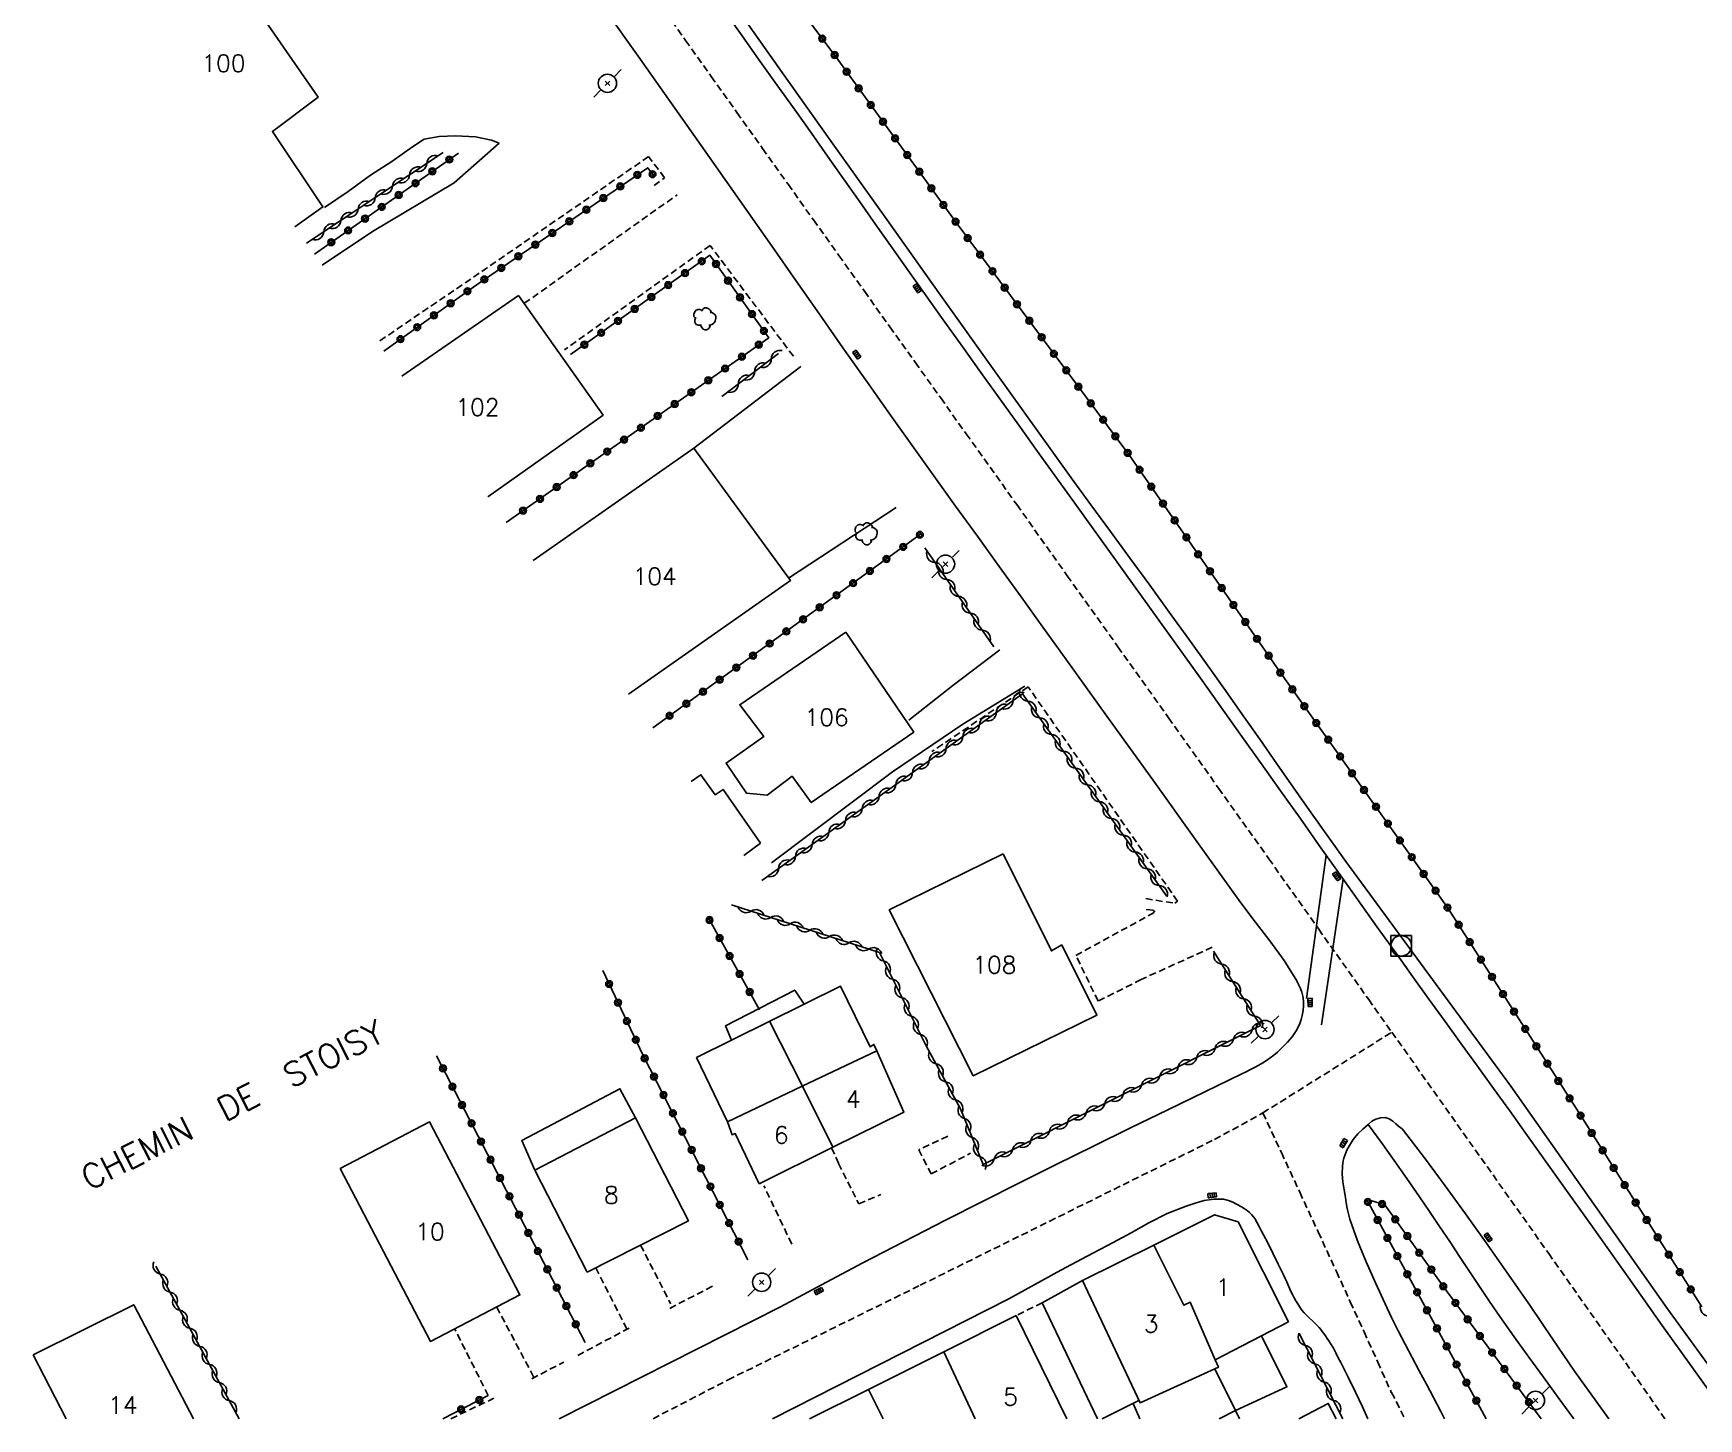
# Model space of a CAD drawing. Header units: millimetres. Extents: x 146997 to 148001, y 141998 to 143001.
# Drawn here: x 147255.9 to 147377.2, y 142000 to 142101 of the extents above; entities that cross this region are included whole.
import ezdxf
from ezdxf.enums import TextEntityAlignment as Align

# ---------------------------------------------------------------- set-up
doc = ezdxf.new("R2010")
doc.units = ezdxf.units.MM
doc.linetypes.add('DASHED', pattern=[0.75, 0.5, -0.25])
doc.layers.get('0').update_dxf_attribs({"linetype": 'CONTINUOUS'})
for name, color, linetype in [('W0001', 6, 'DASHED'), ('W0008', 7, 'CONTINUOUS'), ('W0014', 7, 'CONTINUOUS'), ('W0017', 7, 'CONTINUOUS'), ('W0051', 7, 'CONTINUOUS'), ('W0101', 7, 'CONTINUOUS'), ('W0104', 1, 'CONTINUOUS'), ('W0112', 1, 'DASHED'), ('W0300', 7, 'CONTINUOUS'), ('W0310', 3, 'CONTINUOUS'), ('W0322', 7, 'CONTINUOUS'), ('W0323', 7, 'CONTINUOUS'), ('W0401', 7, 'CONTINUOUS'), ('W0420', 7, 'CONTINUOUS'), ('W0473', 7, 'CONTINUOUS'), ('W0989', 7, 'CONTINUOUS'), ('W0991', 7, 'CONTINUOUS'), ('W1102', 7, 'CONTINUOUS')]:
    doc.layers.add(name, color=color, linetype=linetype)
doc.styles.get("Standard").update_dxf_attribs({"font": 'romans.shx', "width": 0.85})

# ---------------------------------------------------------------- blocks, each defined once
blk = doc.blocks.new('T401')
for p, q in [((-0.3, 0.3), (0, 0.3)), ((-0.3, -0.25), (-0.3, 0.3)), ((-0.3, 0.15), (0, 0.15)), ((-0.3, 0), (0, 0)), ((0, 0.3), (0, -0.25)), ((-0.3, -0.15), (0, -0.15)), ((-0.3, -0.25), (-0.3, -0.3)), ((-0.3, -0.3), (0, -0.3)), ((0, -0.3), (0, -0.25))]:
    blk.add_line(p, q)
blk = doc.blocks.new('T473')
for p, q in [((-0.166667, 0.166667), (0.166667, -0.166667)), ((-0.166667, -0.166667), (0.166667, 0.166667)), ((0.500001, 0.500001), (1.000002, 1.000002)), ((-1.000002, -1.000002), (-0.500001, -0.500001))]:
    blk.add_line(p, q)
blk.add_ellipse((0, 0), major_axis=(0.471405, 0.471405), ratio=1, start_param=5.4977871438, end_param=11.780972451)
blk = doc.blocks.new('T300')
for p, q in [((-0.8, 0.51), (-0.86, 0.34)), ((-0.86, 0.34), (-0.86, 0.17)), ((-0.86, 0.17), (-0.74, 0.06)), ((-0.69, 0.63), (-0.8, 0.51)), ((-0.8, -0.06), (-0.74, 0.06)), ((-0.74, 0.06), (-0.69, 0.11)), ((-0.57, 0.69), (-0.69, 0.63)), ((-0.46, 0.69), (-0.57, 0.69)), ((-0.29, 0.63), (-0.46, 0.69)), ((-0.29, 0.63), (-0.17, 0.74)), ((-0.23, 0.57), (-0.29, 0.63)), ((-0.17, 0.74), (-0.06, 0.8)), ((-0.06, 0.8), (0.06, 0.8)), ((0.06, 0.8), (0.23, 0.74)), ((0.23, 0.74), (0.34, 0.63)), ((0.34, 0.63), (0.4, 0.51)), ((0.46, 0.46), (0.34, 0.46)), ((0.4, 0.51), (0.4, 0.46)), ((0.57, 0.4), (0.46, 0.46)), ((0.57, 0.4), (0.69, 0.29)), ((0.69, 0.29), (0.74, 0.17)), ((0.74, 0.06), (0.69, -0.17)), ((0.74, 0.17), (0.74, 0.06)), ((-0.8, -0.17), (-0.8, -0.06)), ((-0.8, -0.23), (-0.8, -0.17)), ((-0.74, -0.34), (-0.8, -0.23)), ((-0.69, -0.4), (-0.74, -0.34)), ((-0.51, -0.46), (-0.69, -0.4)), ((-0.4, -0.46), (-0.51, -0.46)), ((-0.4, -0.46), (-0.34, -0.46)), ((-0.34, -0.46), (-0.34, -0.4)), ((-0.34, -0.51), (-0.34, -0.46)), ((-0.29, -0.63), (-0.34, -0.51)), ((-0.17, -0.74), (-0.29, -0.63)), ((-0.06, -0.8), (-0.17, -0.74)), ((0.06, -0.8), (-0.06, -0.8)), ((0.17, -0.74), (0.06, -0.8)), ((0.23, -0.69), (0.17, -0.74)), ((0.29, -0.46), (0.23, -0.46)), ((0.29, -0.63), (0.23, -0.69)), ((0.46, -0.4), (0.29, -0.46)), ((0.34, -0.51), (0.29, -0.63)), ((0.34, -0.51), (0.34, -0.46)), ((0.57, -0.34), (0.46, -0.4)), ((0.63, -0.29), (0.57, -0.34)), ((0.69, -0.17), (0.63, -0.29))]:
    blk.add_line(p, q)
blk = doc.blocks.new('T420')
for p, q in [((0.75, 0.75), (-0.75, 0.75)), ((-0.75, 0.75), (-0.75, -0.75)), ((0.75, 0.75), (0.75, -0.75)), ((0.75, -0.75), (-0.75, -0.75))]:
    blk.add_line(p, q)
blk.add_ellipse((0, 0), major_axis=(-0.53, 0.53), ratio=1, start_param=3.926991, end_param=10.210176)
blk = doc.blocks.new('t323o')
at = {"color": 0, "linetype": 'Continuous'}
for radius in [0.25, 0.15]:
    blk.add_circle((0, 0), radius, dxfattribs=at)
blk = doc.blocks.new('t310o')
at = {"color": 0, "linetype": 'Continuous'}
for centre, start, end in [((-0.5, 0.38), 216.8699, 323.1304), ((0.5, -0.37), 36.8699, 143.1303)]:
    blk.add_arc(centre, 0.625, start, end, dxfattribs=at)
blk = doc.blocks.new('t322o')
at = {"color": 0, "linetype": 'Continuous'}
for radius in [0.25, 0.15]:
    blk.add_circle((0, 0), radius, dxfattribs=at)

msp = doc.modelspace()

# ---------------------------------------------------------------- linework, layer by layer
at = {"layer": 'W0001'}
for points in [[(147301.56, 142103.07), (147303.43, 142100.44), (147305.3, 142097.81), (147307.17, 142095.19), (147309.04, 142092.56), (147310.89, 142089.96), (147312.74, 142087.36), (147314.59, 142084.77), (147316.45, 142082.17), (147318.3, 142079.57), (147320.15, 142076.98), (147322.01, 142074.38), (147323.86, 142071.78), (147327.55, 142066.61), (147331.23, 142061.43), (147334.92, 142056.25), (147338.61, 142051.07), (147342.25, 142045.94), (147345.9, 142040.81), (147349.54, 142035.68), (147353.18, 142030.54), (147354.87, 142028.17)], [(147345.47, 142022.28), (147354.87, 142028.17)], [(147354.87, 142028.17), (147366.29, 142012.04), (147369.31, 142007.75), (147372.33, 142003.46), (147374.76, 142000)], [(147301.06, 142000), (147306.52, 142002.83), (147320.51, 142009.72), (147341.94, 142020.34), (147345.47, 142022.28)], [(147345.47, 142022.28), (147346.82, 142019.4), (147348.16, 142016.51), (147349.5, 142013.61), (147350.83, 142010.72), (147351.84, 142008.52), (147352.84, 142006.33), (147353.84, 142004.13), (147354.83, 142001.92), (147354.85, 142001.92), (147355.82, 142000)]]:
    msp.add_lwpolyline(points, dxfattribs=at)
at = {"layer": 'W0008'}
for points in [[(147358.7, 142000), (147358.4, 142000.57), (147357.89, 142001.55), (147357.38, 142002.52), (147356.86, 142003.48), (147356.35, 142004.45), (147355.84, 142005.42), (147355.33, 142006.4), (147354.84, 142007.38), (147354.37, 142008.37), (147353.67, 142009.89), (147352.99, 142011.42), (147352.36, 142012.97), (147351.81, 142014.55), (147351.7, 142014.94), (147351.62, 142015.33), (147351.54, 142015.73), (147351.48, 142016.12), (147351.39, 142016.68), (147351.3, 142017.25), (147351.24, 142017.82), (147351.27, 142018.4), (147351.29, 142018.6), (147351.33, 142018.8), (147351.38, 142018.99), (147351.44, 142019.18), (147351.52, 142019.37), (147351.59, 142019.56), (147351.68, 142019.74), (147351.78, 142019.92), (147352.06, 142020.35), (147352.38, 142020.75), (147352.75, 142021.11), (147353.14, 142021.44)], [(147349.46, 142006.78), (147348.48, 142007.72)], [(147349.46, 142006.78), (147349.58, 142006.65), (147349.69, 142006.5), (147349.8, 142006.35), (147349.91, 142006.21), (147350.04, 142006.03), (147350.16, 142005.85), (147350.29, 142005.67), (147350.41, 142005.49), (147350.61, 142005.14), (147350.79, 142004.79), (147350.97, 142004.44), (147351.15, 142004.09), (147351.69, 142003.02), (147352.21, 142001.94), (147352.73, 142000.86), (147353.12, 142000)]]:
    msp.add_lwpolyline(points, dxfattribs=at)
at = {"layer": 'W0014'}
for points in [[(147295.39, 142105.76), (147299.98, 142099.28), (147304.56, 142092.79), (147306.29, 142090.33), (147308.01, 142087.88), (147309.73, 142085.42), (147311.45, 142082.95), (147313.17, 142080.49), (147314.89, 142078.03), (147316.62, 142075.58), (147318.36, 142073.13), (147319.93, 142070.92), (147321.51, 142068.71), (147323.09, 142066.5), (147324.68, 142064.3), (147326.27, 142062.1), (147327.86, 142059.9), (147329.45, 142057.69), (147331.03, 142055.49), (147334.24, 142051.02), (147337.45, 142046.55), (147340.66, 142042.07), (147343.86, 142037.6), (147344.91, 142036.2), (147345.98, 142034.82), (147347.02, 142033.4), (147347.94, 142031.9), (147348.08, 142031.63), (147348.21, 142031.36), (147348.32, 142031.08), (147348.39, 142030.79), (147348.43, 142030.44), (147348.43, 142030.08), (147348.4, 142029.74), (147348.34, 142029.39), (147348.27, 142029.1), (147348.17, 142028.81), (147348.04, 142028.53), (147347.9, 142028.26), (147347.76, 142028.04), (147347.6, 142027.83), (147347.43, 142027.63), (147347.26, 142027.44), (147347.02, 142027.19), (147346.78, 142026.95), (147346.53, 142026.71), (147346.27, 142026.49), (147346.01, 142026.29), (147345.74, 142026.11), (147345.46, 142025.93), (147345.17, 142025.76), (147344.87, 142025.6), (147344.57, 142025.44), (147344.26, 142025.28), (147343.95, 142025.14)], [(147374.55, 142006.8), (147372.08, 142010.31), (147369.6, 142013.81), (147367.11, 142017.3), (147364.62, 142020.79), (147363.45, 142022.43), (147362.28, 142024.06), (147361.1, 142025.69), (147359.92, 142027.32), (147358.74, 142028.95), (147357.57, 142030.58), (147356.39, 142032.21), (147355.22, 142033.85), (147353.81, 142035.83), (147352.4, 142037.81), (147350.99, 142039.8), (147349.58, 142041.78), (147348.18, 142043.77), (147346.77, 142045.75), (147345.36, 142047.74), (147343.95, 142049.72), (147340.92, 142053.96), (147337.89, 142058.19), (147334.85, 142062.42), (147331.82, 142066.65), (147330.44, 142068.57), (147329.07, 142070.49), (147327.69, 142072.4), (147326.32, 142074.32), (147324.94, 142076.23), (147323.57, 142078.15), (147322.2, 142080.07), (147320.83, 142081.99), (147319.65, 142083.66), (147318.47, 142085.33), (147317.29, 142087), (147316.11, 142088.67), (147314.94, 142090.34), (147313.76, 142092.01), (147312.59, 142093.68), (147311.4, 142095.35), (147310.08, 142097.21), (147308.75, 142099.08), (147307.42, 142100.94), (147306.09, 142102.8)], [(147351.51, 142040.61), (147350.25, 142042.38), (147348.99, 142044.16), (147347.74, 142045.94), (147346.5, 142047.72), (147345.25, 142049.51), (147344, 142051.29), (147342.75, 142053.07), (147341.49, 142054.84), (147340.07, 142056.81), (147338.65, 142058.77), (147337.23, 142060.73), (147335.8, 142062.69), (147334.37, 142064.64), (147332.94, 142066.6), (147331.52, 142068.56), (147330.1, 142070.53), (147326.04, 142076.2), (147321.99, 142081.87), (147317.96, 142087.56), (147313.92, 142093.24), (147310.47, 142098.11), (147307.02, 142102.98)], [(147363.54, 142024.23), (147351.51, 142040.61)], [(147343.95, 142025.14), (147341.24, 142023.83), (147338.54, 142022.51), (147335.83, 142021.19), (147333.13, 142019.85), (147330.43, 142018.52), (147327.74, 142017.19), (147325.05, 142015.84), (147322.37, 142014.48), (147319.35, 142012.92), (147316.34, 142011.35), (147313.33, 142009.76), (147310.34, 142008.15)], [(147374.95, 142008.01), (147363.54, 142024.23)], [(147309.76, 142000), (147326.97, 142008.74), (147328.86, 142009.79), (147330.76, 142010.82), (147332.67, 142011.84), (147334.58, 142012.85), (147335.88, 142013.55), (147337.18, 142014.28), (147338.51, 142014.96), (147339.89, 142015.5), (147340.54, 142015.71), (147341.21, 142015.89), (147341.9, 142016), (147342.6, 142015.99), (147342.96, 142015.91), (147343.29, 142015.78), (147343.61, 142015.62), (147343.92, 142015.44), (147344.12, 142015.32), (147344.32, 142015.18), (147344.51, 142015.03), (147344.68, 142014.86), (147344.89, 142014.58), (147345.07, 142014.28), (147345.22, 142013.97), (147345.38, 142013.66), (147345.8, 142012.87), (147346.2, 142012.06), (147346.6, 142011.25), (147346.99, 142010.44), (147347.1, 142010.21), (147347.21, 142009.98), (147347.31, 142009.74), (147347.41, 142009.51), (147347.52, 142009.27), (147347.63, 142009.04), (147347.75, 142008.81), (147347.87, 142008.59), (147348.01, 142008.36), (147348.16, 142008.14), (147348.31, 142007.92), (147348.48, 142007.72)], [(147310.34, 142008.15), (147294.22, 142000)], [(147374.95, 142008.01), (147377.28, 142004.8), (147379.6, 142001.59), (147380.75, 142000)], [(147379.43, 142000), (147374.55, 142006.8)]]:
    msp.add_lwpolyline(points, dxfattribs=at)
at = {"layer": 'W0017'}
for points in [[(147289.86, 142092.95), (147286.58, 142090.07), (147280.63, 142086.52), (147276.97, 142084.06)], [(147289.86, 142092.95), (147289.3, 142093.18), (147288.12, 142093.4), (147286.67, 142093.48), (147285.47, 142093.43), (147284.39, 142093.23), (147283.55, 142092.69), (147282.04, 142091.62), (147280.47, 142090.61), (147278.86, 142089.43), (147277.14, 142088.26)], [(147304.04, 142070.73), (147311.83, 142076.68)], [(147318.76, 142066.41), (147310.92, 142061.26)], [(147326.31, 142056.03), (147322.9, 142053.43), (147319.68, 142050.91)], [(147309.69, 142040.5), (147318.5, 142047.14), (147323.62, 142050.61), (147328.14, 142053.39)]]:
    msp.add_lwpolyline(points, dxfattribs=at)
at = {"layer": 'W0051'}
for points in [[(147348.64, 142030.62), (147350.09, 142041.07)], [(147351.32, 142039.33), (147349.74, 142028.69)], [(147353.14, 142021.44), (147353.4, 142021.68), (147353.7, 142021.84), (147354.04, 142021.93), (147354.38, 142021.94), (147354.68, 142021.86), (147354.93, 142021.69), (147355.15, 142021.49), (147355.36, 142021.32), (147355.46, 142021.24), (147355.55, 142021.17), (147355.64, 142021.09), (147355.72, 142021.01)], [(147368.12, 142000), (147368.06, 142000.08), (147366.99, 142001.55), (147365.91, 142003.02), (147364.84, 142004.49), (147363.78, 142005.97), (147362.73, 142007.46), (147361.99, 142008.54), (147361.26, 142009.63), (147360.53, 142010.72), (147359.8, 142011.82), (147359.08, 142012.92), (147358.35, 142014.01), (147357.62, 142015.1), (147356.88, 142016.18), (147355.96, 142017.51), (147355.03, 142018.82), (147354.09, 142020.14), (147353.14, 142021.44)], [(147355.72, 142021.01), (147357.24, 142019), (147358.74, 142016.97), (147360.23, 142014.93), (147361.7, 142012.88), (147363.34, 142010.54), (147364.97, 142008.19), (147366.58, 142005.83), (147368.17, 142003.46)], [(147368.17, 142003.46), (147370.67, 142000)]]:
    msp.add_lwpolyline(points, dxfattribs=at)
at = {"layer": 'W0101'}
for points in [[(147273.89, 142113.09), (147278.39, 142106.64), (147272.45, 142102.41), (147276.67, 142096.31), (147273.34, 142093.81), (147277.02, 142088.3), (147274.96, 142086.86)], [(147282.75, 142075.96), (147291.27, 142081.86)], [(147291.27, 142081.86), (147297.42, 142073.14), (147289.02, 142067.18)], [(147292.33, 142062.55), (147304.04, 142070.73)], [(147304.04, 142070.73), (147311.06, 142061.08), (147299.28, 142052.81)], [(147311.93, 142024.23), (147317.35, 142026.8)], [(147314.16, 142019.79), (147319.33, 142022.35), (147317.35, 142026.8)], [(147306.47, 142021.64), (147311.93, 142024.23)], [(147299.77, 142021.92), (147292.46, 142018.11)], [(147296.25, 142010.68), (147303.64, 142014.41), (147299.77, 142021.92)], [(147306.47, 142021.64), (147306.82, 142020.69), (147307.04, 142020.78), (147308.79, 142017.12)], [(147308.79, 142017.12), (147314.16, 142019.79)], [(147292.46, 142018.11), (147296.25, 142010.68)], [(147337.53, 142012.65), (147341.96, 142014.86), (147343.67, 142014.35), (147347.34, 142007.07)], [(147332.34, 142010.06), (147337.53, 142012.65)], [(147332.34, 142010.06), (147336.53, 142001.16), (147342.24, 142003.75), (147342, 142004.3)], [(147267.59, 142000), (147263.24, 142008.31), (147255.92, 142004.65)], [(147327.5, 142007.51), (147322.23, 142004.88)], [(147331.19, 142000), (147327.5, 142007.51)], [(147347.34, 142007.07), (147342, 142004.3)], [(147255.92, 142004.65), (147258.32, 142000)], [(147322.23, 142004.88), (147316.75, 142002.14)], [(147316.75, 142002.14), (147312.46, 142000)]]:
    msp.add_lwpolyline(points, dxfattribs=at)
for points in [[(147315.09, 142057.32), (147320.05, 142050.04), (147312.58, 142044.9), (147311.18, 142046.82), (147309.36, 142045.43), (147307.86, 142045.59), (147306.38, 142047.77), (147309.12, 142049.72), (147307.37, 142052.03)], [(147326.55, 142041.16), (147330.07, 142034.09), (147330.83, 142034.52), (147333.38, 142029.4), (147324.38, 142024.99), (147318.26, 142037.08)], [(147278.26, 142018.24), (147284.85, 142005.62), (147291.36, 142009.02), (147284.77, 142021.64)]]:
    msp.add_lwpolyline(points, close=True, dxfattribs=at)
at = {"layer": 'W0104'}
for points in [[(147308.88, 142041.93), (147306.16, 142045.86), (147305.59, 142045.47), (147304.55, 142046.92), (147303.84, 142046.43)], [(147307.68, 142041.05), (147308.88, 142041.93)], [(147317.35, 142026.8), (147317.14, 142027.27), (147317.14, 142027.26), (147316.87, 142027.11), (147314.71, 142031.53), (147304.23, 142026.31), (147306.47, 142021.64)], [(147312.06, 142030.21), (147311.38, 142031.24), (147306.34, 142028.62), (147306.78, 142027.58)], [(147311.96, 142024.18), (147309.55, 142028.96)], [(147299.77, 142021.92), (147298.64, 142024.05), (147291.5, 142020.27), (147292.46, 142018.11)], [(147329.41, 142008.45), (147332.34, 142010.06)], [(147333.42, 142000), (147329.41, 142008.45)], [(147345.38, 142006.05), (147347.23, 142002.33), (147343.48, 142000.61), (147342.3, 142000)], [(147341.98, 142003.63), (147343.47, 142000.6)], [(147336.45, 142001.32), (147333.78, 142000)], [(147336.51, 142000), (147336.03, 142001.11)], [(147350.82, 142000), (147350.23, 142001.12), (147348.09, 142000)]]:
    msp.add_lwpolyline(points, dxfattribs=at)
at = {"layer": 'W0112'}
for points in [[(147301.14, 142089.86), (147301.9, 142090.43), (147300.73, 142091.97), (147288.4, 142083.47), (147280.99, 142078.43)], [(147291.68, 142081.28), (147302.82, 142089.19)], [(147311.28, 142077.42), (147305.21, 142085.5), (147294.61, 142077.89)], [(147336.94, 142037.9), (147339.05, 142037.56), (147339.26, 142037.71), (147328.38, 142053.33), (147321.37, 142048.62)], [(147341.78, 142034.35), (147336.62, 142032.01), (147333.47, 142030.43), (147331.86, 142033.76), (147337.61, 142036.92), (147337.48, 142037.07), (147336.92, 142037.11)], [(147314.05, 142019.73), (147314.05, 142019.73), (147314.57, 142018.63), (147314.57, 142018.6), (147316.04, 142015.65), (147317.65, 142016.33)], [(147322.53, 142020.58), (147320.42, 142019.6), (147321.31, 142017.84), (147324.19, 142019.34)], [(147311.16, 142012.73), (147309.13, 142016.98)], [(147300.15, 142012.65), (147302.34, 142008.38)], [(147299.15, 142006.53), (147296.89, 142011)], [(147302.27, 142008.04), (147305.57, 142009.75)], [(147289.67, 142008.14), (147292.36, 142003.06)], [(147329.41, 142008.45), (147327.5, 142007.51)], [(147289.06, 142001.69), (147286.61, 142006.54)], [(147295.57, 142004.61), (147299.41, 142006.65)], [(147292.22, 142002.91), (147294.55, 142004.12)], [(147286.33, 142000), (147289.46, 142001.49)]]:
    msp.add_lwpolyline(points, dxfattribs=at)
at = {"layer": 'W0310'}
for points in [[(147285.77, 142092.26), (147275.82, 142085.66)], [(147306.08, 142074.5), (147310.19, 142077.62)], [(147325.88, 142056.24), (147320.86, 142063.45)], [(147308.99, 142039.22), (147327.97, 142052.82), (147338.45, 142038.1)], [(147320.95, 142027.18), (147317.54, 142033.97), (147306.77, 142037.45)], [(147341.87, 142034.07), (147345.3, 142028.65), (147325.1, 142018.53), (147323.46, 142022.57), (147320.95, 142027.18)], [(147264.85, 142011.11), (147270.91, 142000)], [(147348.11, 142006.21), (147351.3, 142000)]]:
    msp.add_lwpolyline(points, dxfattribs=at)
at = {"layer": 'W0322'}
for points in [[(147377.45, 142008.15), (147368.31, 142022.57), (147358.98, 142037.17), (147346.66, 142054.5), (147335.72, 142070.26), (147323.2, 142087.08), (147314.32, 142099.32), (147304.98, 142111.77), (147299.55, 142119.1)], [(147361.74, 142000), (147360.2, 142002.82), (147353.01, 142016.01)]]:
    msp.add_lwpolyline(points, dxfattribs=at)
at = {"layer": 'W0323'}
for points in [[(147276.39, 142084.86), (147286.89, 142092.23)], [(147301.17, 142090.49), (147300.67, 142091.16), (147288.17, 142082.6), (147281.44, 142077.79)], [(147290.36, 142065.3), (147309.49, 142078.77), (147305.2, 142084.78), (147295.05, 142077.55)], [(147320.62, 142064.5), (147301.05, 142050.34)], [(147308.82, 142029.79), (147305.04, 142036.57)], [(147297.4, 142032.65), (147300.32, 142026.51), (147307.97, 142011.58)], [(147285.28, 142026.45), (147296.12, 142005.55)], [(147353.01, 142016.01), (147354.36, 142015.58), (147358.84, 142009.32), (147365.74, 142000)], [(147285.74, 142000), (147289.06, 142001.69)], [(147343.48, 142000.61), (147343.78, 142000)]]:
    msp.add_lwpolyline(points, dxfattribs=at)
at = {"layer": 'W1102'}
for points in [[(147314.16, 142019.79), (147311.96, 142024.18)], [(147342, 142004.3), (147340.17, 142008.5), (147339.71, 142008.27), (147337.53, 142012.65)], [(147322.23, 142004.88), (147324.53, 142000)], [(147317.82, 142000), (147316.75, 142002.14)]]:
    msp.add_lwpolyline(points, dxfattribs=at)

# ---------------------------------------------------------------- block references
at = {"layer": 'W0300'}
for p in [(147304.89, 142080.14), (147316.64, 142064.48)]:
    msp.add_blockref('T300', p, dxfattribs=at)
at = {"layer": 'W0310'}
for p, rotation in [((147283.32, 142090.64), 213.5486167105785), ((147284.57, 142091.47), 213.5486167105785), ((147282.07, 142089.81), 213.5486167105785), ((147279.57, 142088.15), 213.5486167105785), ((147280.82, 142088.98), 213.5486167105785), ((147278.32, 142087.32), 213.5486167105785), ((147277.07, 142086.49), 213.5486167105785), ((147309.67, 142077.22), 37.26774773887039), ((147308.47, 142076.31), 37.26774773887039), ((147307.28, 142075.41), 37.26774773887039), ((147321.59, 142062.39), 124.8831051724034), ((147322.45, 142061.16), 124.8831051724034), ((147323.31, 142059.93), 124.8831051724034), ((147324.17, 142058.7), 124.8831051724034), ((147325.03, 142057.47), 124.8831051724034), ((147327.28, 142052.32), 35.6101104461006), ((147328.35, 142052.29), 305.4326183831087), ((147324.84, 142050.58), 35.6101104461006), ((147326.06, 142051.45), 35.6101104461006), ((147329.22, 142051.07), 305.4326183831087), ((147323.62, 142049.7), 35.6101104461006), ((147330.09, 142049.85), 305.4326183831087), ((147322.4, 142048.83), 35.6101104461006), ((147330.96, 142048.63), 305.4326183831087), ((147319.96, 142047.08), 35.6101104461006), ((147321.18, 142047.96), 35.6101104461006), ((147331.83, 142047.4), 305.4326183831087), ((147318.74, 142046.21), 35.6101104461006), ((147332.7, 142046.18), 305.4326183831087), ((147316.3, 142044.46), 35.6101104461006), ((147317.52, 142045.34), 35.6101104461006), ((147333.57, 142044.96), 305.4326183831087), ((147315.08, 142043.59), 35.6101104461006), ((147334.44, 142043.74), 305.4326183831087), ((147313.86, 142042.72), 35.6101104461006), ((147335.3, 142042.52), 305.4326183831087), ((147311.43, 142040.97), 35.6101104461006), ((147312.65, 142041.84), 35.6101104461006), ((147336.17, 142041.29), 305.4326183831087), ((147310.21, 142040.1), 35.6101104461006), ((147337.04, 142040.07), 305.4326183831087), ((147337.91, 142038.85), 305.4326183831087), ((147308.2, 142036.99), 162.0992275801485), ((147309.63, 142036.53), 162.0992275801485), ((147311.05, 142036.07), 162.0992275801485), ((147312.48, 142035.6), 162.0992275801485), ((147313.91, 142035.14), 162.0992275801485), ((147315.33, 142034.68), 162.0992275801485), ((147316.76, 142034.22), 162.0992275801485), ((147317.84, 142033.36), 116.7268841830552), ((147342.46, 142033.13), 302.3225432282438), ((147318.52, 142032.02), 116.7268841830552), ((147343.26, 142031.86), 302.3225432282438), ((147319.19, 142030.68), 116.7268841830552), ((147344.07, 142030.59), 302.3225432282438), ((147319.87, 142029.34), 116.7268841830552), ((147344.87, 142029.33), 302.3225432282438), ((147320.54, 142028), 116.7268841830552), ((147343.33, 142027.66), 206.6002172684139), ((147344.68, 142028.34), 206.6002172684139), ((147340.65, 142026.32), 206.6002172684139), ((147341.99, 142026.99), 206.6002172684139), ((147321.67, 142025.87), 118.4989283907814), ((147339.31, 142025.65), 206.6002172684139), ((147322.38, 142024.55), 118.4989283907814), ((147336.63, 142024.31), 206.6002172684139), ((147337.97, 142024.98), 206.6002172684139), ((147323.1, 142023.23), 118.4989283907814), ((147333.95, 142022.96), 206.6002172684139), ((147335.29, 142023.63), 206.6002172684139), ((147323.74, 142021.88), 112.1478686921219), ((147331.26, 142021.62), 206.6002172684139), ((147332.6, 142022.29), 206.6002172684139), ((147324.31, 142020.49), 112.1478686921219), ((147328.58, 142020.28), 206.6002172684139), ((147329.92, 142020.95), 206.6002172684139), ((147324.87, 142019.1), 112.1478686921219), ((147327.24, 142019.6), 206.6002172684139), ((147325.9, 142018.93), 206.6002172684139), ((147265.17, 142010.54), 298.5653987778496), ((147265.88, 142009.22), 298.5653987778496), ((147266.6, 142007.9), 298.5653987778496), ((147267.32, 142006.59), 298.5653987778496), ((147377.97, 142007.48), 127.8677610389081), ((147268.04, 142005.27), 298.5653987778496), ((147348.56, 142005.34), 297.194265680526), ((147268.75, 142003.95), 298.5653987778496), ((147349.25, 142004), 297.194265680526), ((147269.47, 142002.63), 298.5653987778496), ((147349.93, 142002.67), 297.194265680526), ((147270.19, 142001.32), 298.5653987778496), ((147350.62, 142001.33), 297.194265680526)]:
    msp.add_blockref('t310o', p, dxfattribs=dict(at, rotation=rotation))
at = {"layer": 'W0322'}
for p, rotation in [((147313.38, 142100.57), 126.8470773887298), ((147314.28, 142099.37), 126.8470773887298), ((147315.16, 142098.15), 125.977778964704), ((147316.04, 142096.94), 125.977778964704), ((147316.92, 142095.73), 125.977778964704), ((147317.8, 142094.51), 125.977778964704), ((147318.69, 142093.3), 125.977778964704), ((147319.57, 142092.09), 125.977778964704), ((147320.45, 142090.87), 125.977778964704), ((147321.33, 142089.66), 125.977778964704), ((147322.21, 142088.44), 125.977778964704), ((147323.09, 142087.23), 125.977778964704), ((147323.98, 142086.03), 126.6578923721155), ((147324.88, 142084.82), 126.6578923721155), ((147325.78, 142083.62), 126.6578923721155), ((147326.67, 142082.42), 126.6578923721155), ((147327.57, 142081.21), 126.6578923721155), ((147328.46, 142080.01), 126.6578923721155), ((147329.36, 142078.81), 126.6578923721155), ((147330.25, 142077.6), 126.6578923721155), ((147331.15, 142076.4), 126.6578923721155), ((147332.04, 142075.2), 126.6578923721155), ((147332.94, 142073.99), 126.6578923721155), ((147333.84, 142072.79), 126.6578923721155), ((147334.73, 142071.59), 126.6578923721155), ((147335.63, 142070.38), 126.6578923721155), ((147336.49, 142069.15), 124.7744922013698), ((147337.34, 142067.92), 124.7744922013698), ((147338.2, 142066.69), 124.7744922013698), ((147339.05, 142065.46), 124.7744922013698), ((147339.91, 142064.22), 124.7744922013698), ((147340.76, 142062.99), 124.7744922013698), ((147341.62, 142061.76), 124.7744922013698), ((147342.48, 142060.53), 124.7744922013698), ((147343.33, 142059.3), 124.7744922013698), ((147344.19, 142058.06), 124.7744922013698), ((147345.04, 142056.83), 124.7744922013698), ((147345.9, 142055.6), 124.7744922013698), ((147346.75, 142054.37), 125.413931707014), ((147347.62, 142053.15), 125.413931707014), ((147348.49, 142051.92), 125.413931707014), ((147349.36, 142050.7), 125.413931707014), ((147350.23, 142049.48), 125.413931707014), ((147351.1, 142048.26), 125.413931707014), ((147351.97, 142047.03), 125.413931707014), ((147352.84, 142045.81), 125.413931707014), ((147353.71, 142044.59), 125.413931707014), ((147354.58, 142043.37), 125.413931707014), ((147355.45, 142042.14), 125.413931707014), ((147356.32, 142040.92), 125.413931707014), ((147357.19, 142039.7), 125.413931707014), ((147358.05, 142038.48), 125.413931707014), ((147358.92, 142037.25), 125.413931707014), ((147359.74, 142035.99), 122.5635278394857), ((147360.54, 142034.73), 122.5635278394857), ((147361.35, 142033.46), 122.5635278394857), ((147362.16, 142032.2), 122.5635278394857), ((147362.96, 142030.94), 122.5635278394857), ((147363.77, 142029.67), 122.5635278394857), ((147364.58, 142028.41), 122.5635278394857), ((147365.39, 142027.14), 122.5635278394857), ((147366.19, 142025.88), 122.5635278394857), ((147367, 142024.61), 122.5635278394857), ((147367.81, 142023.35), 122.5635278394857), ((147368.61, 142022.09), 122.3610498058337), ((147369.42, 142020.82), 122.3610498058337), ((147370.22, 142019.55), 122.3610498058337), ((147371.02, 142018.28), 122.3610498058337), ((147371.83, 142017.02), 122.3610498058337), ((147353.12, 142015.8), 118.6132003914032), ((147372.63, 142015.75), 122.3610498058337), ((147353.84, 142014.48), 118.6132003914032), ((147373.43, 142014.48), 122.3610498058337), ((147354.55, 142013.17), 118.6132003914032), ((147374.23, 142013.22), 122.3610498058337), ((147355.27, 142011.85), 118.6132003914032), ((147375.04, 142011.95), 122.3610498058337), ((147355.99, 142010.53), 118.6132003914032), ((147375.84, 142010.68), 122.3610498058337), ((147356.71, 142009.22), 118.6132003914032), ((147376.64, 142009.42), 122.3610498058337), ((147357.43, 142007.9), 118.6132003914032), ((147358.15, 142006.58), 118.6132003914032), ((147358.86, 142005.27), 118.6132003914032), ((147359.58, 142003.95), 118.6132003914032), ((147360.3, 142002.63), 118.6200758623142), ((147361.02, 142001.32), 118.6200758623142)]:
    msp.add_blockref('t322o', p, dxfattribs=dict(at, rotation=rotation))
at = {"layer": 'W0323'}
for p, rotation in [((147286.22, 142091.76), 35.06987149582685), ((147283.76, 142090.03), 35.06987149582685), ((147284.99, 142090.9), 35.06987149582685), ((147298.67, 142089.8), 214.4046667434946), ((147299.91, 142090.64), 214.4046667434946), ((147301.02, 142090.69), 126.9659853489967), ((147282.53, 142089.17), 35.06987149582685), ((147297.44, 142088.95), 214.4046667434946), ((147280.08, 142087.45), 35.06987149582685), ((147281.3, 142088.31), 35.06987149582685), ((147296.2, 142088.1), 214.4046667434946), ((147278.85, 142086.59), 35.06987149582685), ((147293.72, 142086.41), 214.4046667434946), ((147294.96, 142087.25), 214.4046667434946), ((147277.62, 142085.73), 35.06987149582685), ((147292.49, 142085.56), 214.4046667434946), ((147290.01, 142083.86), 214.4046667434946), ((147291.25, 142084.71), 214.4046667434946), ((147304.61, 142084.35), 215.4692636770307), ((147305.65, 142084.15), 125.4735875702495), ((147288.77, 142083.02), 214.4046667434946), ((147302.16, 142082.61), 215.4692636770307), ((147303.39, 142083.48), 215.4692636770307), ((147306.52, 142082.93), 125.4735875702495), ((147286.32, 142081.28), 215.5695868073875), ((147287.54, 142082.16), 215.5695868073875), ((147300.94, 142081.74), 215.4692636770307), ((147307.39, 142081.71), 125.4735875702495), ((147285.1, 142080.41), 215.5695868073875), ((147299.72, 142080.87), 215.4692636770307), ((147308.26, 142080.49), 125.4735875702495), ((147283.88, 142079.54), 215.5695868073875), ((147297.28, 142079.13), 215.4692636770307), ((147298.5, 142080), 215.4692636770307), ((147309.13, 142079.27), 125.4735875702495), ((147282.66, 142078.67), 215.5695868073875), ((147296.06, 142078.26), 215.4692636770307), ((147308.76, 142078.26), 35.15219589976591), ((147306.31, 142076.53), 35.15219589976591), ((147307.53, 142077.39), 35.15219589976591), ((147305.08, 142075.67), 35.15219589976591), ((147303.85, 142074.8), 35.15219589976591), ((147301.4, 142073.08), 35.15219589976591), ((147302.63, 142073.94), 35.15219589976591), ((147300.17, 142072.21), 35.15219589976591), ((147297.72, 142070.48), 35.15219589976591), ((147298.95, 142071.35), 35.15219589976591), ((147296.49, 142069.62), 35.15219589976591), ((147294.04, 142067.89), 35.15219589976591), ((147295.27, 142068.76), 35.15219589976591), ((147292.82, 142067.03), 35.15219589976591), ((147291.59, 142066.17), 35.15219589976591), ((147320.49, 142064.41), 215.8900452894885), ((147319.28, 142063.53), 215.8900452894885), ((147318.06, 142062.65), 215.8900452894885), ((147315.63, 142060.89), 215.8900452894885), ((147316.85, 142061.77), 215.8900452894885), ((147314.42, 142060.01), 215.8900452894885), ((147311.99, 142058.25), 215.8900452894885), ((147313.2, 142059.13), 215.8900452894885), ((147310.77, 142057.37), 215.8900452894885), ((147309.55, 142056.49), 215.8900452894885), ((147307.12, 142054.74), 215.8900452894885), ((147308.34, 142055.61), 215.8900452894885), ((147305.91, 142053.86), 215.8900452894885), ((147304.69, 142052.98), 215.8900452894885), ((147302.26, 142051.22), 215.8900452894885), ((147303.48, 142052.1), 215.8900452894885), ((147305.17, 142036.34), 119.1396034246035), ((147305.9, 142035.03), 119.1396034246035), ((147306.63, 142033.72), 119.1396034246035), ((147297.86, 142031.68), 295.4303928207592), ((147307.36, 142032.41), 119.1396034246035), ((147298.51, 142030.32), 295.4303928207592), ((147308.09, 142031.1), 119.1396034246035), ((147299.15, 142028.97), 295.4303928207592), ((147299.8, 142027.61), 295.4303928207592), ((147285.76, 142025.53), 297.3941608648733), ((147300.45, 142026.26), 297.1270858993161), ((147301.13, 142024.93), 297.1270858993161), ((147286.45, 142024.2), 297.3941608648733), ((147301.82, 142023.59), 297.1270858993161), ((147287.14, 142022.86), 297.3941608648733), ((147302.5, 142022.26), 297.1270858993161), ((147287.84, 142021.53), 297.3941608648733), ((147303.18, 142020.92), 297.1270858993161), ((147288.53, 142020.2), 297.3941608648733), ((147303.87, 142019.59), 297.1270858993161), ((147289.22, 142018.87), 297.3941608648733), ((147304.55, 142018.25), 297.1270858993161), ((147289.91, 142017.54), 297.3941608648733), ((147290.6, 142016.2), 297.3941608648733), ((147305.24, 142016.92), 297.1270858993161), ((147291.29, 142014.87), 297.3941608648733), ((147305.92, 142015.58), 297.1270858993161), ((147354.16, 142015.64), 342.5759729716056), ((147355.11, 142014.53), 305.6319383661055), ((147291.98, 142013.54), 297.3941608648733), ((147306.6, 142014.25), 297.1270858993161), ((147355.99, 142013.31), 305.6319383661055), ((147292.67, 142012.21), 297.3941608648733), ((147307.29, 142012.91), 297.1270858993161), ((147356.86, 142012.09), 305.6319383661055), ((147293.36, 142010.88), 297.3941608648733), ((147357.74, 142010.87), 305.6319383661055), ((147294.05, 142009.55), 297.3941608648733), ((147358.61, 142009.65), 305.6319383661055), ((147359.5, 142008.44), 306.5005414175246), ((147294.74, 142008.21), 297.3941608648733), ((147360.39, 142007.23), 306.5005414175246), ((147295.43, 142006.88), 297.3941608648733), ((147361.28, 142006.03), 306.5005414175246), ((147362.17, 142004.82), 306.5005414175246), ((147363.07, 142003.62), 306.5005414175246), ((147363.96, 142002.41), 306.5005414175246), ((147288.41, 142001.36), 26.92815862234446), ((147364.85, 142001.21), 306.5005414175246), ((147287.08, 142000.68), 26.92815862234446)]:
    msp.add_blockref('t323o', p, dxfattribs=dict(at, rotation=rotation))
at = {"layer": 'W0401'}
for p, rotation in [((147320.43, 142082.45), 35.38113486394042), ((147315.77, 142077.45), 215.1126724573803), ((147350.97, 142039.61), 35.32531855804308), ((147348.76, 142030.33), 181.2694812709389), ((147351.48, 142020), 330.6803167423585), ((147341.8, 142016.13), 275.7165926232557), ((147361.76, 142013.13), 215.4270524044976), ((147313.06, 142009.43), 118.0845623913099)]:
    msp.add_blockref('T401', p, dxfattribs=dict(at, rotation=rotation))
at = {"layer": 'W0420'}
msp.add_blockref('T420', (147355.55, 142034.46), dxfattribs=at)
at = {"layer": 'W0473'}
for p in [(147297.74, 142097.31), (147322.36, 142062.27), (147345.63, 142028.36), (147308.97, 142009.94), (147365.33, 142001.33)]:
    msp.add_blockref('T473', p, dxfattribs=at)

# ---------------------------------------------------------------- texts
at = {"layer": 'W0989'}
msp.add_text('CHEMIN  DE  STOISY  ', height=1.75, rotation=26.8425, dxfattribs=at).set_placement((147259.99, 142016.61))
at = {"layer": 'W0991'}
for s, p in [('100', (147269.77, 142098.77)), ('102', (147288.27, 142073.71)), ('104', (147301.18, 142061.38)), ('106', (147313.7, 142051.11)), ('108', (147325.92, 142033.07)), ('4', (147315.65, 142023.29)), ('6', (147310.4, 142020.68)), ('8', (147298.02, 142016.3)), ('10', (147284.81, 142013.63)), ('1', (147342.57, 142009.58)), ('3', (147337.34, 142006.91)), ('14', (147262.44, 142000.99)), ('5', (147327.1, 142001.59))]:
    msp.add_text(s, height=1.25, dxfattribs=at).set_placement(p, align=Align.MIDDLE_CENTER)

doc.saveas('drawing.dxf')
